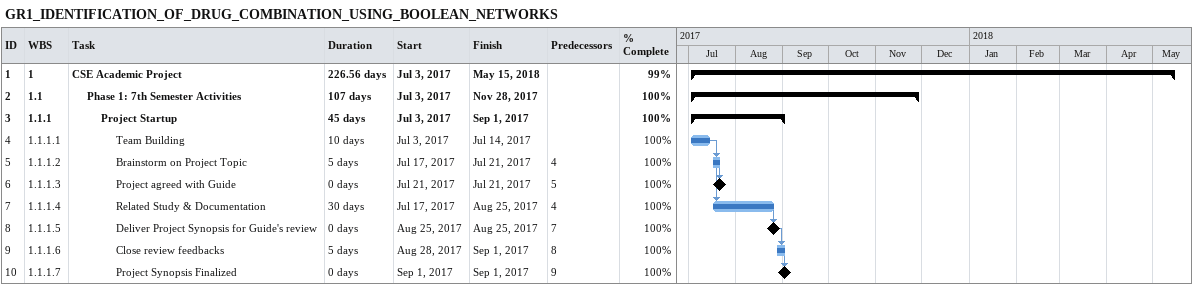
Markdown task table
GR1_IDENTIFICATION_OF_DRUG_COMBINATION_USING_BOOLEAN_NETWORKS

| ID | WBS | Task | Duration | Start | Finish | Predecessors | % complete |
|---|---|---|---|---|---|---|---|
| 1 | 1 | **CSE Academic Project** | 226.56d | 2017-07-03 | 2018-05-15 |  | 99 |
| 2 | 1.1 | **Phase 1: 7th Semester Activities** | 107d | 2017-07-03 | 2017-11-28 |  | 100 |
| 3 | 1.1.1 | **Project Startup** | 45d | 2017-07-03 | 2017-09-01 |  | 100 |
| 4 | 1.1.1.1 | Team Building | 10d | 2017-07-03 | 2017-07-14 |  | 100 |
| 5 | 1.1.1.2 | Brainstorm on Project Topic | 5d | 2017-07-17 | 2017-07-21 | 4 | 100 |
| 6 | 1.1.1.3 | Project agreed with Guide | 0d | 2017-07-21 | 2017-07-21 | 5 | 100 |
| 7 | 1.1.1.4 | Related Study & Documentation | 30d | 2017-07-17 | 2017-08-25 | 4 | 100 |
| 8 | 1.1.1.5 | Deliver Project Synopsis for Guide's review | 0d | 2017-08-25 | 2017-08-25 | 7 | 100 |
| 9 | 1.1.1.6 | Close review feedbacks | 5d | 2017-08-28 | 2017-09-01 | 8 | 100 |
| 10 | 1.1.1.7 | Project Synopsis Finalized | 0d | 2017-09-01 | 2017-09-01 | 9 | 100 |
